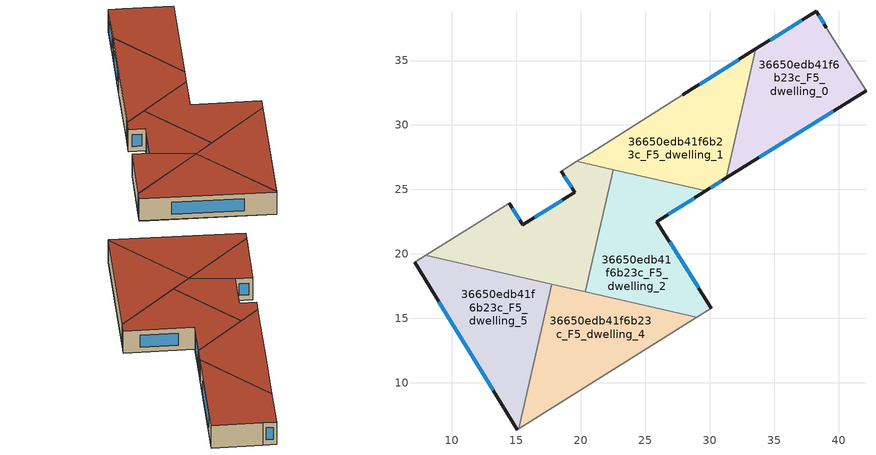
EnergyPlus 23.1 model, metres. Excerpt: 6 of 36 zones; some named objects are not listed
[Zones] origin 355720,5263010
36650edb41f6b23c_F5_dwelling_0
 floor to 36650edb41f6b23c_F4_dwelling_0 (EU_floor_Construction): 39.06,37.54 42.13,32.67 31.3,25.89 33.58,35.9 38.26,38.83 z15
 wall outside (EU_wall_Construction): 31.3,25.89 42.13,32.67 / 39.06,37.54 38.26,38.83 33.59,35.9 z15:18
 wall adiabatic (EU_wall_Construction): 42.13,32.67 39.06,37.54 z15:18
 wall to 36650edb41f6b23c_F5_dwelling_1 (EU_wall_Construction): 33.59,35.9 31.3,25.89 z15:18
 window (EU_Window_Construction): 33.84,27.48 39.59,31.08 / 37.16,38.14 34.68,36.59 / 38.87,37.84 38.45,38.52 z15.7:17.3
 roof outside (EU_roof_Construction): 42.13,32.67 39.06,37.54 38.26,38.83 33.59,35.9 31.3,25.89 z18
36650edb41f6b23c_F5_dwelling_1
 floor to 36650edb41f6b23c_F4_dwelling_1 (EU_floor_Construction): 33.58,35.9 31.3,25.89 29.69,24.88 19.68,27.17 20.79,27.86 27.91,32.34 z15
 wall outside (EU_wall_Construction): 29.69,24.88 31.3,25.89 / 33.59,35.9 27.91,32.34 z15:18
 wall adiabatic (EU_wall_Construction): 27.91,32.34 20.79,27.86 19.68,27.17 z15:18
 wall to 36650edb41f6b23c_F5_dwelling_2 (EU_wall_Construction): 22.51,26.53 29.69,24.88 z15:18
 wall to 36650edb41f6b23c_F5_dwelling_3 (EU_wall_Construction): 19.68,27.17 22.51,26.53 z15:18
 window (EU_Window_Construction): 30.07,25.12 30.92,25.66 / 32.25,35.06 29.24,33.18 z15.7:17.3
 roof outside (EU_roof_Construction): 31.3,25.89 33.59,35.9 27.91,32.34 20.79,27.86 19.68,27.17 29.69,24.88 z18
36650edb41f6b23c_F5_dwelling_2
 floor to 36650edb41f6b23c_F4_dwelling_2 (EU_floor_Construction): 29.69,24.88 25.89,22.51 30.13,15.79 28.99,15.07 20.34,17.05 22.51,26.53 z15
 wall outside (EU_wall_Construction): 30.13,15.79 25.89,22.51 29.69,24.88 z15:18
 wall adiabatic (EU_wall_Construction): 28.99,15.07 30.13,15.79 z15:18
 wall to 36650edb41f6b23c_F5_dwelling_4 (EU_wall_Construction): 20.34,17.05 28.99,15.07 z15:18
 wall to 36650edb41f6b23c_F5_dwelling_3 (EU_wall_Construction): 22.51,26.53 20.34,17.05 z15:18
 window (EU_Window_Construction): 26.78,23.07 28.8,24.33 / 29.13,17.37 26.89,20.93 z15.7:17.3
 roof outside (EU_roof_Construction): 30.13,15.79 25.89,22.51 29.69,24.88 22.51,26.53 20.34,17.05 28.99,15.07 z18
36650edb41f6b23c_F5_dwelling_3
 floor to 36650edb41f6b23c_F4_dwelling_3 (EU_floor_Construction): 15.49,22.24 17.73,17.64 7.96,19.88 14.44,23.91 z15; 22.51,26.53 20.34,17.05 17.73,17.64 15.49,22.24 19.52,24.77 18.47,26.43 19.68,27.17 z15
 wall outside (EU_wall_Construction): 18.47,26.43 19.53,24.77 15.49,22.24 14.44,23.91 z15:18
 wall adiabatic (EU_wall_Construction): 19.68,27.17 18.47,26.43 / 14.44,23.91 7.96,19.88 z15:18
 wall to 36650edb41f6b23c_F5_dwelling_5 (EU_wall_Construction): 7.96,19.88 17.73,17.64 z15:18
 wall to 36650edb41f6b23c_F5_dwelling_4 (EU_wall_Construction): 17.73,17.64 20.34,17.05 z15:18
 window (EU_Window_Construction): 15.25,22.63 14.69,23.52 / 18.58,24.17 16.44,22.83 / 18.72,26.04 19.28,25.16 z15.7:17.3
 roof outside (EU_roof_Construction): 20.34,17.05 22.51,26.53 19.68,27.17 18.47,26.43 19.52,24.77 15.49,22.24 17.73,17.64 z18; 17.73,17.64 15.49,22.24 14.44,23.91 7.96,19.88 z18
36650edb41f6b23c_F5_dwelling_4
 floor to 36650edb41f6b23c_F4_dwelling_4 (EU_floor_Construction): 28.99,15.07 15.17,6.42 17.73,17.64 z15
 wall adiabatic (EU_wall_Construction): 15.17,6.42 28.99,15.07 z15:18
 wall to 36650edb41f6b23c_F5_dwelling_5 (EU_wall_Construction): 17.73,17.64 15.17,6.42 z15:18
 roof outside (EU_roof_Construction): 28.99,15.07 17.73,17.64 15.17,6.42 z18
36650edb41f6b23c_F5_dwelling_5
 floor to 36650edb41f6b23c_F4_dwelling_5 (EU_floor_Construction): 17.73,17.64 15.17,6.42 15.06,6.35 7.09,19.33 7.96,19.88 z15
 wall outside (EU_wall_Construction): 7.09,19.33 15.06,6.35 z15:18
 wall adiabatic (EU_wall_Construction): 15.06,6.35 15.17,6.42 / 7.96,19.88 7.09,19.33 z15:18
 window (EU_Window_Construction): 8.97,16.29 13.19,9.4 z15.7:17.3
 roof outside (EU_roof_Construction): 15.17,6.42 17.73,17.64 7.96,19.88 7.09,19.33 15.06,6.35 z18
[Building]
EU S2 Campaign: North Axis=0; Terrain=City; Solar Distribution=FullExterior
[Site:Location]
Budapest.Ferenc.Liszt.Intl.AP: Latitude=47.437; Longitude=19.256; Time Zone=1; Elevation=185
[SizingPeriod:WeatherFileDays]
AnnualSizingPeriod: Begin Month=1; Begin Day of Month=1; End Month=12; End Day of Month=31; Day of Week for Start Day=Monday; Use Weather File Daylight Saving Period=No; Use Weather File Rain and Snow Indicators=No
[MATERIAL]
EU_InternalMass_Material: Roughness=MediumRough; Thickness=0.1; Conductivity=1; Density=1800; Specific Heat=900; Thermal Absorptance=0.9; Solar Absorptance=0.7; Visible Absorptance=0.7
[MATERIAL:NOMASS] Roughness=MediumRough; Thermal Absorptance=0.9; Solar Absorptance=0.7; Visible Absorptance=0.7
Name | Thermal Resistance
EU_wall_NoMass | 0.832559
EU_roof_NoMass | 1.39638
EU_floor_NoMass | 0.872794
[WINDOWMATERIAL:SIMPLEGLAZINGSYSTEM]
EU_Window_SimpleGlazing: UFactor=2.79869; Solar Heat Gain Coefficient=0.75; Visible Transmittance=0.75
[CONSTRUCTION]
EU_wall_Construction: EU_wall_NoMass
EU_roof_Construction: EU_roof_NoMass
EU_floor_Construction: EU_floor_NoMass
EU_Window_Construction: EU_Window_SimpleGlazing
EU_InternalMass_Construction: EU_InternalMass_Material
[ZONE] Type=1; Multiplier=1; Ceiling Height=autocalculate; Floor Area=autocalculate; Part of Total Floor Area=Yes
Name | Volume
36650edb41f6b23c_F5_dwelling_0 | 199.419
36650edb41f6b23c_F5_dwelling_1 | 199.406
36650edb41f6b23c_F5_dwelling_2 | 199.394
36650edb41f6b23c_F5_dwelling_3 | 199.425
36650edb41f6b23c_F5_dwelling_4 | 199.417
36650edb41f6b23c_F5_dwelling_5 | 199.446
[INTERNALMASS] Construction=EU_InternalMass_Construction
Name | Zone or ZoneList | Surface Area
36650edb41f6b23c_F5_dwelling_0_EU_InternalMass | 36650edb41f6b23c_F5_dwelling_0 | 66.4769
36650edb41f6b23c_F5_dwelling_1_EU_InternalMass | 36650edb41f6b23c_F5_dwelling_1 | 66.4686
36650edb41f6b23c_F5_dwelling_2_EU_InternalMass | 36650edb41f6b23c_F5_dwelling_2 | 66.4682
36650edb41f6b23c_F5_dwelling_3_EU_InternalMass | 36650edb41f6b23c_F5_dwelling_3 | 66.478
36650edb41f6b23c_F5_dwelling_4_EU_InternalMass | 36650edb41f6b23c_F5_dwelling_4 | 66.4738
36650edb41f6b23c_F5_dwelling_5_EU_InternalMass | 36650edb41f6b23c_F5_dwelling_5 | 66.4811
[OTHEREQUIPMENT] Fuel Type=Electricity; Design Level Calculation Method=Watts/Area; Power per Zone Floor Area=1; Fraction Latent=0; Fraction Radiant=0; Fraction Lost=0; Carbon Dioxide Generation Rate=0; EndUse Subcategory=EU_Step8_InternalGains
Name | Zone or ZoneList or Space or SpaceList | Schedule
EU_Step8_InternalGain_36650edb41f6b23c_F5_dwelling_0_f000 | 36650edb41f6b23c_F5_dwelling_0 | EU_Step8_GainSchedule_36650edb41f6b23c_F5_dwelling_0_f000
EU_Step8_InternalGain_36650edb41f6b23c_F5_dwelling_1_f000 | 36650edb41f6b23c_F5_dwelling_1 | EU_Step8_GainSchedule_36650edb41f6b23c_F5_dwelling_1_f000
EU_Step8_InternalGain_36650edb41f6b23c_F5_dwelling_2_f000 | 36650edb41f6b23c_F5_dwelling_2 | EU_Step8_GainSchedule_36650edb41f6b23c_F5_dwelling_2_f000
EU_Step8_InternalGain_36650edb41f6b23c_F5_dwelling_3_f000 | 36650edb41f6b23c_F5_dwelling_3 | EU_Step8_GainSchedule_36650edb41f6b23c_F5_dwelling_3_f000
EU_Step8_InternalGain_36650edb41f6b23c_F5_dwelling_4_f000 | 36650edb41f6b23c_F5_dwelling_4 | EU_Step8_GainSchedule_36650edb41f6b23c_F5_dwelling_4_f000
EU_Step8_InternalGain_36650edb41f6b23c_F5_dwelling_5_f000 | 36650edb41f6b23c_F5_dwelling_5 | EU_Step8_GainSchedule_36650edb41f6b23c_F5_dwelling_5_f000
[ZONEVENTILATION:DESIGNFLOWRATE] Schedule=EU_AlwaysOn; Design Flow Rate Calculation Method=AirChanges/Hour; Air Changes per Hour=0.475469; Ventilation Type=Natural; Fan Pressure Rise=0; Fan Total Efficiency=1; Constant Term Coefficient=1; Temperature Term Coefficient=0; Velocity Term Coefficient=0; Velocity Squared Term Coefficient=0; Minimum Indoor Temperature=-100; Maximum Indoor Temperature=100; Delta Temperature=-100; Minimum Outdoor Temperature=-100; Maximum Outdoor Temperature=100; Maximum Wind Speed=40
Name | Zone or ZoneList or Space or SpaceList
EU_ConstantAir_36650edb41f6b23c_F5_dwelling_0 | 36650edb41f6b23c_F5_dwelling_0
EU_ConstantAir_36650edb41f6b23c_F5_dwelling_1 | 36650edb41f6b23c_F5_dwelling_1
EU_ConstantAir_36650edb41f6b23c_F5_dwelling_2 | 36650edb41f6b23c_F5_dwelling_2
EU_ConstantAir_36650edb41f6b23c_F5_dwelling_3 | 36650edb41f6b23c_F5_dwelling_3
EU_ConstantAir_36650edb41f6b23c_F5_dwelling_4 | 36650edb41f6b23c_F5_dwelling_4
EU_ConstantAir_36650edb41f6b23c_F5_dwelling_5 | 36650edb41f6b23c_F5_dwelling_5
[HVACTEMPLATE:ZONE:IDEALLOADSAIRSYSTEM] System Availability Schedule=EU_AlwaysOn; Maximum Heating Supply Air Temperature=50; Minimum Cooling Supply Air Temperature=13; Maximum Heating Supply Air Humidity Ratio=0.0156; Minimum Cooling Supply Air Humidity Ratio=0.0077; Heating Limit=NoLimit; Cooling Limit=NoLimit; Heating Availability Schedule=EU_AlwaysOn; Cooling Availability Schedule=EU_CoolingOff; Dehumidification Control Type=ConstantSensibleHeatRatio; Cooling Sensible Heat Ratio=0.7; Dehumidification Setpoint=60; Humidification Control Type=None; Humidification Setpoint=30; Outdoor Air Method=None; Outdoor Air Flow Rate per Person=0.00944; Outdoor Air Flow Rate per Zone Floor Area=0; Outdoor Air Flow Rate per Zone=0; Demand Controlled Ventilation Type=None; Outdoor Air Economizer Type=NoEconomizer; Heat Recovery Type=None; Sensible Heat Recovery Effectiveness=0.7; Latent Heat Recovery Effectiveness=0.65
Name | Template Thermostat
36650edb41f6b23c_F5_dwelling_0 | EU_HeatOnly_36650edb41f6b23c_F5_dwelling_0
36650edb41f6b23c_F5_dwelling_1 | EU_HeatOnly_36650edb41f6b23c_F5_dwelling_1
36650edb41f6b23c_F5_dwelling_2 | EU_HeatOnly_36650edb41f6b23c_F5_dwelling_2
36650edb41f6b23c_F5_dwelling_3 | EU_HeatOnly_36650edb41f6b23c_F5_dwelling_3
36650edb41f6b23c_F5_dwelling_4 | EU_HeatOnly_36650edb41f6b23c_F5_dwelling_4
36650edb41f6b23c_F5_dwelling_5 | EU_HeatOnly_36650edb41f6b23c_F5_dwelling_5
[SIZING:ZONE] Zone Cooling Design Supply Air Temperature Input Method=SupplyAirTemperature; Zone Cooling Design Supply Air Temperature=13; Zone Heating Design Supply Air Temperature Input Method=SupplyAirTemperature; Zone Heating Design Supply Air Temperature=50; Zone Cooling Design Supply Air Humidity Ratio=0.008; Zone Heating Design Supply Air Humidity Ratio=0.008; Cooling Design Air Flow Method=DesignDay; Cooling Design Air Flow Rate=0; Cooling Minimum Air Flow per Zone Floor Area=0.000762; Cooling Minimum Air Flow=0; Cooling Minimum Air Flow Fraction=0.2; Heating Design Air Flow Method=DesignDay; Heating Design Air Flow Rate=0; Heating Maximum Air Flow per Zone Floor Area=0.002032; Heating Maximum Air Flow=0.141576; Heating Maximum Air Flow Fraction=0.3; Account for Dedicated Outdoor Air System=No; Dedicated Outdoor Air System Control Strategy=NeutralSupplyAir; Dedicated Outdoor Air Low Setpoint Temperature for Design=autosize; Dedicated Outdoor Air High Setpoint Temperature for Design=autosize; Zone Load Sizing Method=Sensible Load Only No Latent Load; Zone Latent Cooling Design Supply Air Humidity Ratio Input Method=HumidityRatioDifference; Zone Cooling Design Supply Air Humidity Ratio Difference=0.005; Zone Latent Heating Design Supply Air Humidity Ratio Input Method=HumidityRatioDifference; Zone Humidification Design Supply Air Humidity Ratio Difference=0.005
36650edb41f6b23c_F5_dwelling_0; 36650edb41f6b23c_F5_dwelling_1; 36650edb41f6b23c_F5_dwelling_2; 36650edb41f6b23c_F5_dwelling_3; 36650edb41f6b23c_F5_dwelling_4; 36650edb41f6b23c_F5_dwelling_5
[SCHEDULE:CONSTANT]
Name | Hourly Value
EU_AlwaysOn | 1
EU_CoolingOff | 0
[SCHEDULE:FILE] Column Number=1; Rows to Skip at Top=0; Number of Hours of Data=8760; Column Separator=Comma; Interpolate to Timestep=No; Minutes per Item=60; Adjust Schedule for Daylight Savings=Yes
Name | File
EU_Step8_GainSchedule_36650edb41f6b23c_F5_dwelling_0_f000 | ../../schedules/36650edb41f6b23c/36650edb41f6b23c_F5_dwelling_0_f000_gain.csv
EU_Step8_GainSchedule_36650edb41f6b23c_F5_dwelling_1_f000 | ../../schedules/36650edb41f6b23c/36650edb41f6b23c_F5_dwelling_1_f000_gain.csv
EU_Step8_GainSchedule_36650edb41f6b23c_F5_dwelling_2_f000 | ../../schedules/36650edb41f6b23c/36650edb41f6b23c_F5_dwelling_2_f000_gain.csv
EU_Step8_GainSchedule_36650edb41f6b23c_F5_dwelling_3_f000 | ../../schedules/36650edb41f6b23c/36650edb41f6b23c_F5_dwelling_3_f000_gain.csv
EU_Step8_GainSchedule_36650edb41f6b23c_F5_dwelling_4_f000 | ../../schedules/36650edb41f6b23c/36650edb41f6b23c_F5_dwelling_4_f000_gain.csv
EU_Step8_GainSchedule_36650edb41f6b23c_F5_dwelling_5_f000 | ../../schedules/36650edb41f6b23c/36650edb41f6b23c_F5_dwelling_5_f000_gain.csv
